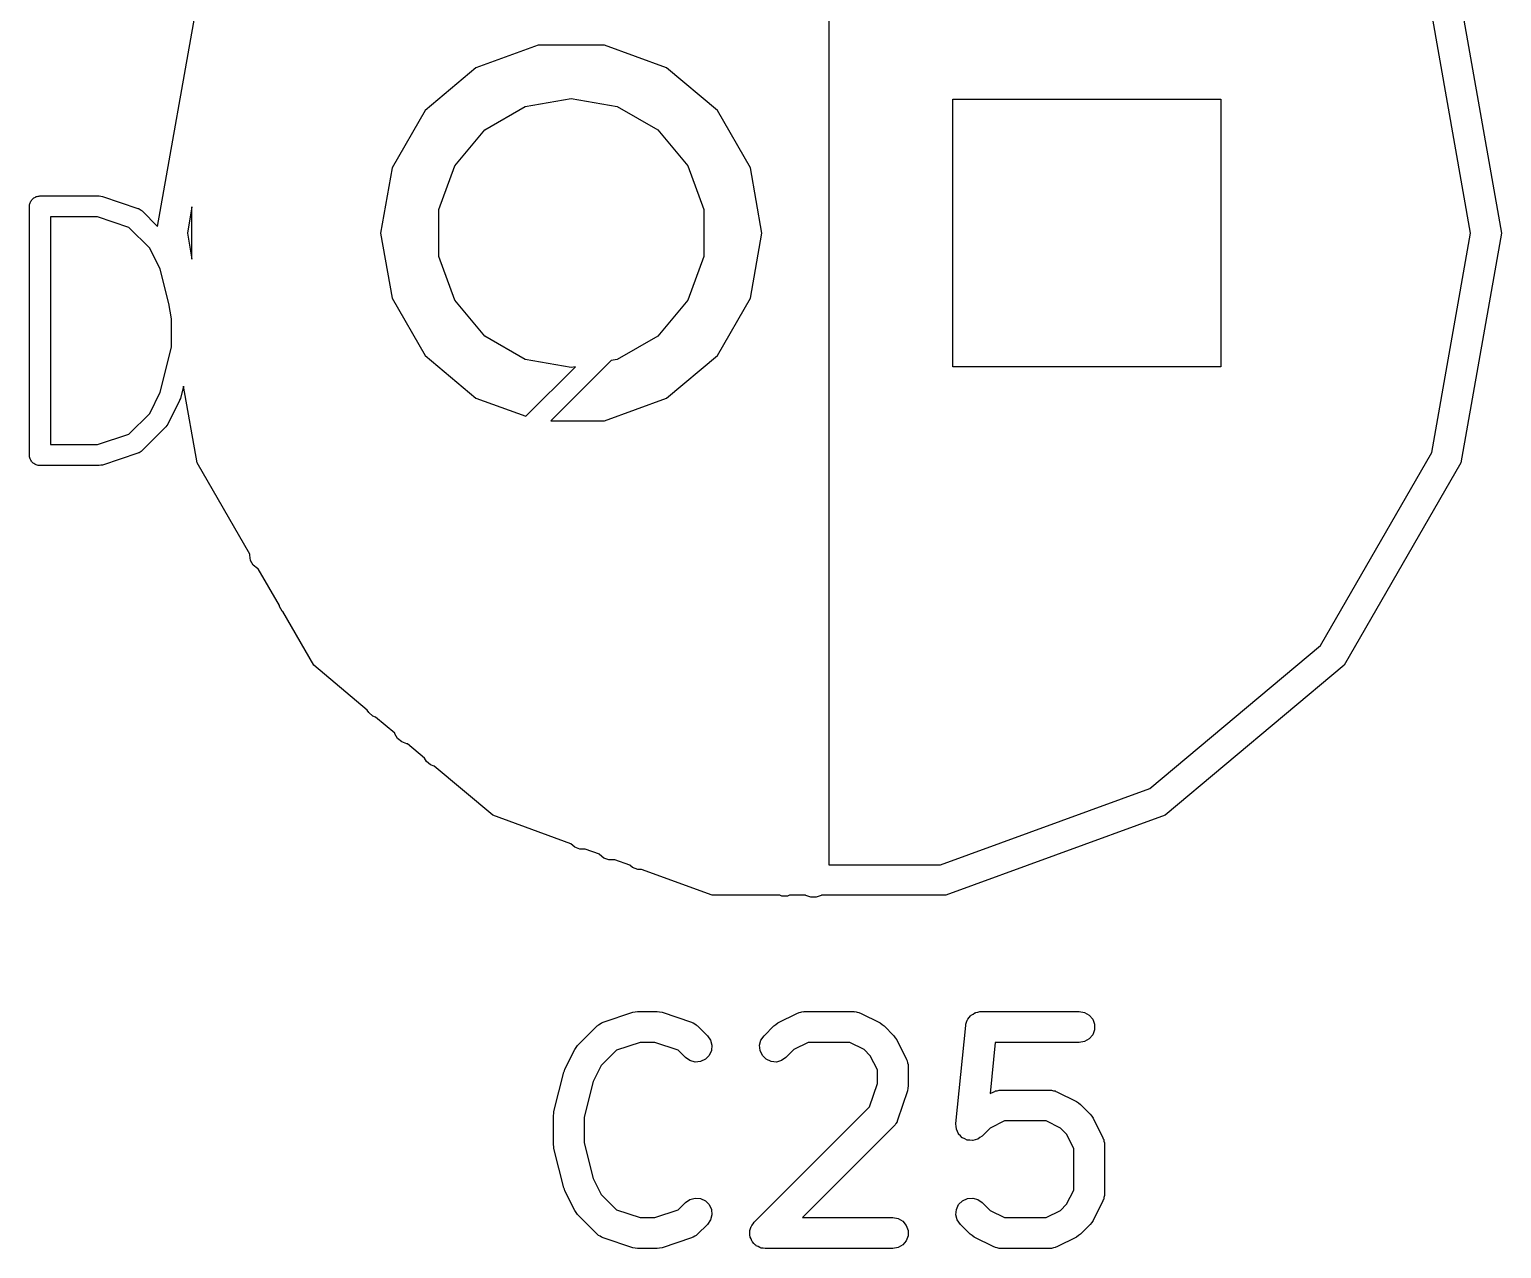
# Model space of a CAD drawing. Extents: x 0 to 76, y -93 to 16.
# Drawn here: x 11.37 to 18.51, y -56.43 to -50.51 of the extents above; entities that cross this region are included whole.
import ezdxf

# ---------------------------------------------------------------- set-up
doc = ezdxf.new("R2010")
doc.units = 0
doc.header["$MEASUREMENT"] = 0
doc.layers.add('BLACK', color=7, linetype='CONTINUOUS')

msp = doc.modelspace()

# ---------------------------------------------------------------- linework, layer by layer
at = {"layer": 'Black'}
for p, q in [((15.25, -48.4348), (15.25, -54.5652)), ((11.9932, -51.4679), (12.1843, -50.3842)), ((18.3157, -50.3842), (18.5125, -51.5)), ((18.3625, -51.5), (18.1748, -50.4355)), ((13.8394, -50.5891), (13.5375, -50.6989)), ((14.1606, -50.5891), (13.8394, -50.5891)), ((14.4625, -50.6989), (14.1606, -50.5891)), ((13.5375, -50.6989), (13.2914, -50.9054)), ((14.7086, -50.9054), (14.4625, -50.6989)), ((13.2914, -50.9054), (13.1308, -51.1836)), ((13.5806, -51.0002), (13.7768, -50.8869)), ((13.7768, -50.8869), (14, -50.8475)), ((14, -50.8475), (14.2232, -50.8869)), ((14.2232, -50.8869), (14.4194, -51.0002)), ((14.8692, -51.1836), (14.7086, -50.9054)), ((15.85, -52.15), (15.85, -50.85)), ((15.85, -50.85), (17.15, -50.85)), ((17.15, -50.85), (17.15, -52.15)), ((13.4349, -51.1738), (13.5806, -51.0002)), ((14.4194, -51.0002), (14.5651, -51.1738)), ((13.1308, -51.1836), (13.075, -51.5)), ((13.3574, -51.3867), (13.4349, -51.1738)), ((14.5651, -51.1738), (14.6426, -51.3867)), ((14.925, -51.5), (14.8692, -51.1836)), ((11.3783, -51.3456), (11.3811, -51.3422)), ((11.3811, -51.3422), (11.3833, -51.3384)), ((11.3833, -51.3384), (11.3868, -51.3355)), ((11.3868, -51.3355), (11.3896, -51.3321)), ((11.3896, -51.3321), (11.3935, -51.3299)), ((11.3935, -51.3299), (11.3969, -51.3271)), ((11.3969, -51.3271), (11.401, -51.3255)), ((11.401, -51.3255), (11.4049, -51.3233)), ((11.4049, -51.3233), (11.4093, -51.3225)), ((11.4093, -51.3225), (11.4134, -51.321)), ((11.4134, -51.321), (11.4179, -51.321)), ((11.4179, -51.321), (11.4223, -51.3202)), ((11.4223, -51.3202), (11.7095, -51.3202)), ((11.7095, -51.3202), (11.7175, -51.3217)), ((11.7175, -51.3217), (11.7256, -51.3229)), ((11.7256, -51.3229), (11.8979, -51.3803)), ((11.3715, -51.371), (11.3722, -51.3667)), ((11.3715, -52.5775), (11.3715, -51.371)), ((11.3722, -51.3622), (11.3738, -51.3581)), ((11.3722, -51.3667), (11.3722, -51.3622)), ((11.3738, -51.3581), (11.3745, -51.3537)), ((11.3745, -51.3537), (11.3767, -51.3498)), ((11.3767, -51.3498), (11.3783, -51.3456)), ((11.8979, -51.3803), (11.9005, -51.3817)), ((11.9005, -51.3817), (11.9033, -51.3825)), ((11.9033, -51.3825), (11.9082, -51.3859)), ((11.9082, -51.3859), (11.9135, -51.3887)), ((11.9135, -51.3887), (11.9154, -51.3909)), ((11.9154, -51.3909), (11.9178, -51.3926)), ((11.9178, -51.3926), (11.9932, -51.4679)), ((12.16, -51.3724), (12.1375, -51.5)), ((12.16, -51.6276), (12.16, -51.3724)), ((13.3574, -51.6133), (13.3574, -51.3867)), ((14.6426, -51.3867), (14.6426, -51.6133)), ((11.4731, -51.4218), (11.4731, -52.5267)), ((11.7013, -51.4218), (11.4731, -51.4218)), ((11.8544, -51.4729), (11.7013, -51.4218)), ((11.955, -51.5735), (11.8544, -51.4729)), ((12.1375, -51.5), (12.16, -51.6276)), ((13.075, -51.5), (13.1308, -51.8164)), ((14.8692, -51.8164), (14.925, -51.5)), ((18.1748, -52.5645), (18.3625, -51.5)), ((18.5125, -51.5), (18.3157, -52.6158)), ((12.0063, -51.676), (11.955, -51.5735)), ((13.4349, -51.8262), (13.3574, -51.6133)), ((14.6426, -51.6133), (14.5651, -51.8262)), ((12.0478, -51.8421), (12.0063, -51.676)), ((12.0609, -51.9162), (12.0478, -51.8421)), ((13.1308, -51.8164), (13.2914, -52.0946)), ((13.5806, -51.9998), (13.4349, -51.8262)), ((14.5651, -51.8262), (14.4194, -51.9998)), ((14.7086, -52.0946), (14.8692, -51.8164)), ((12.0609, -52.0542), (12.0609, -51.9162)), ((12.0063, -52.2726), (12.0609, -52.0542)), ((13.7768, -52.1131), (13.5806, -51.9998)), ((14.4194, -51.9998), (14.2232, -52.1131)), ((13.2914, -52.0946), (13.5375, -52.3011)), ((14, -52.1525), (13.7768, -52.1131)), ((14.194, -52.1183), (13.9013, -52.4109)), ((14.2232, -52.1131), (14.194, -52.1183)), ((14.4625, -52.3011), (14.7086, -52.0946)), ((13.7795, -52.3891), (14.0196, -52.149)), ((14.0196, -52.149), (14, -52.1525)), ((17.15, -52.15), (15.85, -52.15)), ((12.1185, -52.2428), (12.1035, -52.3026)), ((12.1843, -52.6158), (12.1185, -52.2428)), ((11.955, -52.3751), (12.0063, -52.2726)), ((12.0997, -52.313), (12.0422, -52.4279)), ((12.1013, -52.3077), (12.0997, -52.313)), ((12.1035, -52.3026), (12.1013, -52.3077)), ((13.5375, -52.3011), (13.7795, -52.3891)), ((14.1606, -52.4109), (14.4625, -52.3011)), ((11.8544, -52.4757), (11.955, -52.3751)), ((13.9013, -52.4109), (14.1606, -52.4109)), ((11.7013, -52.5267), (11.8544, -52.4757)), ((12.0327, -52.4411), (11.9178, -52.556)), ((12.0374, -52.4344), (12.0327, -52.4411)), ((12.0422, -52.4279), (12.0374, -52.4344)), ((11.4731, -52.5267), (11.7013, -52.5267)), ((11.9154, -52.5577), (11.9135, -52.5599)), ((11.9178, -52.556), (11.9154, -52.5577)), ((11.3722, -52.5819), (11.3715, -52.5775)), ((11.3722, -52.5864), (11.3722, -52.5819)), ((11.3738, -52.5905), (11.3722, -52.5864)), ((11.3745, -52.5949), (11.3738, -52.5905)), ((11.3767, -52.5988), (11.3745, -52.5949)), ((11.3783, -52.6029), (11.3767, -52.5988)), ((11.3811, -52.6064), (11.3783, -52.6029)), ((11.3833, -52.6102), (11.3811, -52.6064)), ((11.3868, -52.6131), (11.3833, -52.6102)), ((11.3896, -52.6165), (11.3868, -52.6131)), ((11.3935, -52.6187), (11.3896, -52.6165)), ((11.3969, -52.6215), (11.3935, -52.6187)), ((11.401, -52.6231), (11.3969, -52.6215)), ((11.4049, -52.6253), (11.401, -52.6231)), ((11.4093, -52.6261), (11.4049, -52.6253)), ((11.4134, -52.6276), (11.4093, -52.6261)), ((11.4179, -52.6276), (11.4134, -52.6276)), ((11.4223, -52.6283), (11.4179, -52.6276)), ((11.7095, -52.6283), (11.4223, -52.6283)), ((11.7175, -52.6269), (11.7095, -52.6283)), ((11.7256, -52.6257), (11.7175, -52.6269)), ((11.8979, -52.5683), (11.7256, -52.6257)), ((11.9005, -52.5669), (11.8979, -52.5683)), ((11.9033, -52.5661), (11.9005, -52.5669)), ((11.9082, -52.5627), (11.9033, -52.5661)), ((11.9135, -52.5599), (11.9082, -52.5627)), ((12.44, -53.0588), (12.1843, -52.6158)), ((17.6343, -53.5007), (18.1748, -52.5645)), ((18.3157, -52.6158), (17.7492, -53.5971)), ((12.44, -53.063), (12.44, -53.0588)), ((12.4445, -53.0887), (12.44, -53.063)), ((12.4575, -53.1112), (12.4445, -53.0887)), ((12.4775, -53.128), (12.4575, -53.1112)), ((12.4806, -53.1291), (12.4775, -53.128)), ((12.5839, -53.308), (12.4806, -53.1291)), ((12.5845, -53.3117), (12.5839, -53.308)), ((12.5975, -53.3342), (12.5845, -53.3117)), ((12.6004, -53.3366), (12.5975, -53.3342)), ((12.7508, -53.5971), (12.6004, -53.3366)), ((16.8062, -54.1955), (17.6343, -53.5007)), ((13.0105, -53.815), (12.7508, -53.5971)), ((17.7492, -53.5971), (16.8812, -54.3254)), ((13.0175, -53.8272), (13.0105, -53.815)), ((13.0375, -53.844), (13.0175, -53.8272)), ((13.0507, -53.8488), (13.0375, -53.844)), ((13.1441, -53.9271), (13.0507, -53.8488)), ((13.1445, -53.9297), (13.1441, -53.9271)), ((13.1575, -53.9522), (13.1445, -53.9297)), ((13.1775, -53.969), (13.1575, -53.9522)), ((13.202, -53.9779), (13.1775, -53.969)), ((13.2046, -53.9779), (13.202, -53.9779)), ((13.2882, -54.0481), (13.2046, -53.9779)), ((13.2975, -54.0642), (13.2882, -54.0481)), ((13.3175, -54.081), (13.2975, -54.0642)), ((13.335, -54.0873), (13.3175, -54.081)), ((13.6187, -54.3254), (13.335, -54.0873)), ((15.7905, -54.5652), (16.8062, -54.1955)), ((13.9977, -54.4633), (13.6187, -54.3254)), ((16.8812, -54.3254), (15.8165, -54.7129)), ((14.0175, -54.48), (13.9977, -54.4633)), ((14.042, -54.4889), (14.0175, -54.48)), ((14.0678, -54.4889), (14.042, -54.4889)), ((14.1361, -54.5137), (14.0678, -54.4889)), ((14.1375, -54.5162), (14.1361, -54.5137)), ((14.1575, -54.533), (14.1375, -54.5162)), ((14.182, -54.5419), (14.1575, -54.533)), ((14.208, -54.5419), (14.182, -54.5419)), ((14.2107, -54.5409), (14.208, -54.5419)), ((14.2838, -54.5675), (14.2107, -54.5409)), ((14.2975, -54.579), (14.2838, -54.5675)), ((14.322, -54.5879), (14.2975, -54.579)), ((14.3398, -54.5879), (14.322, -54.5879)), ((14.6835, -54.7129), (14.3398, -54.5879)), ((15.25, -54.5652), (15.7905, -54.5652)), ((15.0112, -54.7129), (14.6835, -54.7129)), ((15.022, -54.7169), (15.0112, -54.7129)), ((15.048, -54.7169), (15.022, -54.7169)), ((15.0588, -54.7129), (15.048, -54.7169)), ((15.1363, -54.7129), (15.0588, -54.7129)), ((15.1375, -54.714), (15.1363, -54.7129)), ((15.162, -54.7229), (15.1375, -54.714)), ((15.188, -54.7229), (15.162, -54.7229)), ((15.2125, -54.714), (15.188, -54.7229)), ((15.2137, -54.7129), (15.2125, -54.714)), ((15.8165, -54.7129), (15.2137, -54.7129)), ((14.1291, -55.3445), (14.1319, -55.3413)), ((14.1319, -55.3413), (14.1397, -55.3371)), ((14.1397, -55.3371), (14.1469, -55.332)), ((14.1469, -55.332), (14.1511, -55.3309)), ((14.1511, -55.3309), (14.1549, -55.3288)), ((14.1549, -55.3288), (14.2977, -55.2812)), ((14.2977, -55.2812), (14.3096, -55.2795)), ((14.3096, -55.2795), (14.3214, -55.2774)), ((14.3214, -55.2774), (14.4167, -55.2774)), ((14.4167, -55.2774), (14.4285, -55.2795)), ((14.4285, -55.2795), (14.4404, -55.2812)), ((14.4404, -55.2812), (14.5832, -55.3288)), ((14.5832, -55.3288), (14.587, -55.3309)), ((14.587, -55.3309), (14.5912, -55.332)), ((14.5912, -55.332), (14.5984, -55.3371)), ((14.5984, -55.3371), (14.6061, -55.3413)), ((14.6061, -55.3413), (14.609, -55.3445)), ((14.9827, -55.347), (14.9925, -55.3401)), ((14.9925, -55.3401), (15.0022, -55.3329)), ((15.0022, -55.3329), (15.0974, -55.2853)), ((15.0974, -55.2853), (15.1016, -55.2841)), ((15.1016, -55.2841), (15.1053, -55.2819)), ((15.1053, -55.2819), (15.114, -55.2804)), ((15.114, -55.2804), (15.1224, -55.2779)), ((15.1224, -55.2779), (15.1267, -55.2781)), ((15.1267, -55.2781), (15.131, -55.2774)), ((15.131, -55.2774), (15.369, -55.2774)), ((15.369, -55.2774), (15.3733, -55.2781)), ((15.3733, -55.2781), (15.3776, -55.2779)), ((15.3776, -55.2779), (15.386, -55.2804)), ((15.386, -55.2804), (15.3947, -55.2819)), ((15.3947, -55.2819), (15.3984, -55.2841)), ((15.3984, -55.2841), (15.4026, -55.2853)), ((15.4026, -55.2853), (15.4978, -55.3329)), ((15.4978, -55.3329), (15.5075, -55.3401)), ((15.5075, -55.3401), (15.5173, -55.347)), ((15.9135, -55.3449), (15.9142, -55.3422)), ((15.9142, -55.3394), (15.9177, -55.3297)), ((15.9142, -55.3422), (15.9142, -55.3394)), ((15.9177, -55.3297), (15.9205, -55.3198)), ((15.9205, -55.3198), (15.9222, -55.3175)), ((15.9222, -55.3175), (15.9231, -55.3149)), ((15.9231, -55.3149), (15.9297, -55.307)), ((15.9297, -55.307), (15.9357, -55.2987)), ((15.9357, -55.2987), (15.9381, -55.2971)), ((15.9381, -55.2971), (15.9399, -55.2949)), ((15.9399, -55.2949), (15.9488, -55.2898)), ((15.9488, -55.2898), (15.9572, -55.284)), ((15.9572, -55.284), (15.96, -55.2833)), ((15.96, -55.2833), (15.9624, -55.2819)), ((15.9624, -55.2819), (15.9725, -55.2801)), ((15.9725, -55.2801), (15.9825, -55.2776)), ((15.9825, -55.2776), (15.9853, -55.2779)), ((15.9853, -55.2779), (15.9881, -55.2774)), ((15.9881, -55.2774), (16.4643, -55.2774)), ((16.4643, -55.2774), (16.4899, -55.2819)), ((16.4899, -55.2819), (16.5125, -55.2949)), ((16.5125, -55.2949), (16.5292, -55.3149)), ((16.5292, -55.3149), (16.5381, -55.3394)), ((16.5381, -55.3394), (16.5381, -55.3654)), ((14.0303, -55.4422), (14.1255, -55.347)), ((14.1255, -55.347), (14.1291, -55.3445)), ((14.609, -55.3445), (14.6126, -55.347)), ((14.6126, -55.347), (14.6602, -55.3946)), ((14.6602, -55.3946), (14.6751, -55.4159)), ((14.9201, -55.4159), (14.9351, -55.3946)), ((14.9351, -55.3946), (14.9827, -55.347)), ((15.5173, -55.347), (15.5649, -55.3946)), ((15.5649, -55.3946), (15.5718, -55.4044)), ((15.5718, -55.4044), (15.579, -55.4141)), ((15.579, -55.4141), (15.6266, -55.5093)), ((15.8658, -55.8211), (15.9135, -55.3449)), ((16.5125, -55.4098), (16.4899, -55.4229)), ((16.5292, -55.3899), (16.5125, -55.4098)), ((16.5381, -55.3654), (16.5292, -55.3899)), ((13.9686, -55.5569), (14.0163, -55.4617)), ((14.0163, -55.4617), (14.0234, -55.452)), ((14.0234, -55.452), (14.0303, -55.4422)), ((14.2191, -55.4656), (14.145, -55.5397)), ((14.3336, -55.4274), (14.2191, -55.4656)), ((14.4045, -55.4274), (14.3336, -55.4274)), ((14.519, -55.4656), (14.4045, -55.4274)), ((14.5541, -55.5007), (14.519, -55.4656)), ((14.6796, -55.467), (14.6686, -55.4906)), ((14.6751, -55.4159), (14.6819, -55.4411)), ((14.6819, -55.4411), (14.6796, -55.467)), ((14.9134, -55.4411), (14.9201, -55.4159)), ((14.9156, -55.467), (14.9134, -55.4411)), ((14.9267, -55.4906), (14.9156, -55.467)), ((15.0801, -55.4616), (15.0411, -55.5007)), ((15.1487, -55.4274), (15.0801, -55.4616)), ((15.3513, -55.4274), (15.1487, -55.4274)), ((15.4199, -55.4616), (15.3513, -55.4274)), ((15.4503, -55.492), (15.4199, -55.4616)), ((16.056, -55.4274), (16.0312, -55.6756)), ((16.4643, -55.4274), (16.056, -55.4274)), ((16.4899, -55.4229), (16.4643, -55.4274)), ((13.9663, -55.5648), (13.9686, -55.5569)), ((14.145, -55.5397), (14.1065, -55.6167)), ((14.5754, -55.5156), (14.5541, -55.5007)), ((14.6006, -55.5223), (14.5754, -55.5156)), ((14.6266, -55.5201), (14.6006, -55.5223)), ((14.6502, -55.5091), (14.6266, -55.5201)), ((14.6686, -55.4906), (14.6502, -55.5091)), ((14.9451, -55.5091), (14.9267, -55.4906)), ((14.9687, -55.5201), (14.9451, -55.5091)), ((14.9946, -55.5223), (14.9687, -55.5201)), ((15.0198, -55.5156), (14.9946, -55.5223)), ((15.0411, -55.5007), (15.0198, -55.5156)), ((15.4845, -55.5606), (15.4503, -55.492)), ((15.6266, -55.5093), (15.6278, -55.5135)), ((15.6278, -55.5135), (15.63, -55.5172)), ((15.63, -55.5172), (15.6315, -55.5259)), ((15.6315, -55.5259), (15.634, -55.5343)), ((15.634, -55.5343), (15.6338, -55.5386)), ((15.6338, -55.5386), (15.6345, -55.5429)), ((15.6345, -55.5429), (15.6345, -55.6381)), ((13.9153, -55.7628), (13.963, -55.5723)), ((13.963, -55.5723), (13.9663, -55.5648)), ((14.1065, -55.6167), (14.0631, -55.7902)), ((15.4464, -55.7404), (15.4845, -55.6259)), ((15.4845, -55.6259), (15.4845, -55.5606)), ((15.6307, -55.6618), (15.5831, -55.8047)), ((15.6324, -55.6499), (15.6307, -55.6618)), ((15.6345, -55.6381), (15.6324, -55.6499)), ((16.0312, -55.6756), (16.0498, -55.6663)), ((16.0498, -55.6663), (16.0539, -55.665)), ((16.0539, -55.665), (16.0577, -55.6629)), ((16.0577, -55.6629), (16.0663, -55.6613)), ((16.0663, -55.6613), (16.0748, -55.6588)), ((16.0748, -55.6588), (16.0791, -55.6591)), ((16.0791, -55.6591), (16.0833, -55.6583)), ((16.0833, -55.6583), (16.3214, -55.6583)), ((16.3214, -55.6583), (16.3257, -55.6591)), ((16.3257, -55.6591), (16.33, -55.6588)), ((16.33, -55.6588), (16.3384, -55.6613)), ((16.3384, -55.6613), (16.3471, -55.6629)), ((16.3471, -55.6629), (16.3508, -55.665)), ((16.3508, -55.665), (16.355, -55.6663)), ((16.355, -55.6663), (16.4502, -55.7139)), ((13.9147, -55.7719), (13.9153, -55.7628)), ((14.8874, -56.2993), (15.4464, -55.7404)), ((16.4502, -55.7139), (16.4599, -55.721)), ((16.4599, -55.721), (16.4697, -55.7279)), ((16.4697, -55.7279), (16.5173, -55.7755)), ((13.9131, -55.781), (13.9147, -55.7719)), ((13.9131, -55.9238), (13.9131, -55.781)), ((14.0631, -55.7902), (14.0631, -55.9146)), ((15.5649, -55.834), (15.1215, -56.2774)), ((15.5674, -55.8304), (15.5649, -55.834)), ((15.5707, -55.8276), (15.5674, -55.8304)), ((15.5748, -55.8199), (15.5707, -55.8276)), ((15.5799, -55.8126), (15.5748, -55.8199)), ((15.581, -55.8085), (15.5799, -55.8126)), ((15.5831, -55.8047), (15.581, -55.8085)), ((15.8659, -55.8216), (15.8658, -55.8211)), ((15.8658, -55.822), (15.8659, -55.8216)), ((15.8669, -55.8345), (15.8658, -55.822)), ((15.8678, -55.8471), (15.8669, -55.8345)), ((16.0325, -55.8426), (15.9935, -55.8816)), ((16.101, -55.8083), (16.0325, -55.8426)), ((16.3037, -55.8083), (16.101, -55.8083)), ((16.3722, -55.8426), (16.3037, -55.8083)), ((16.4026, -55.873), (16.3722, -55.8426)), ((16.5173, -55.7755), (16.5242, -55.7854)), ((16.5242, -55.7854), (16.5314, -55.795)), ((16.5314, -55.795), (16.579, -55.8903)), ((15.868, -55.8475), (15.8678, -55.8471)), ((15.868, -55.848), (15.868, -55.8475)), ((15.8733, -55.8594), (15.868, -55.848)), ((15.8785, -55.8708), (15.8733, -55.8594)), ((15.8788, -55.8712), (15.8785, -55.8708)), ((15.879, -55.8716), (15.8788, -55.8712)), ((15.8879, -55.8805), (15.879, -55.8716)), ((15.8967, -55.8895), (15.8879, -55.8805)), ((15.8971, -55.8897), (15.8967, -55.8895)), ((15.8975, -55.89), (15.8971, -55.8897)), ((15.9088, -55.8953), (15.8975, -55.89)), ((15.9202, -55.9008), (15.9088, -55.8953)), ((15.9206, -55.9008), (15.9202, -55.9008)), ((15.9211, -55.901), (15.9206, -55.9008)), ((15.9335, -55.9021), (15.9211, -55.901)), ((15.9461, -55.9034), (15.9335, -55.9021)), ((15.9465, -55.9032), (15.9461, -55.9034)), ((15.947, -55.9033), (15.9465, -55.9032)), ((15.9591, -55.9), (15.947, -55.9033)), ((15.9713, -55.8969), (15.9591, -55.9)), ((15.9717, -55.8967), (15.9713, -55.8969)), ((15.9722, -55.8965), (15.9717, -55.8967)), ((15.9824, -55.8893), (15.9722, -55.8965)), ((15.9928, -55.8823), (15.9824, -55.8893)), ((15.9931, -55.8819), (15.9928, -55.8823)), ((15.9935, -55.8816), (15.9931, -55.8819)), ((16.4369, -55.9415), (16.4026, -55.873)), ((16.579, -55.8903), (16.5802, -55.8944)), ((16.5802, -55.8944), (16.5824, -55.8982)), ((16.5824, -55.8982), (16.5839, -55.9068)), ((16.5839, -55.9068), (16.5864, -55.9152)), ((13.9147, -55.9328), (13.9131, -55.9238)), ((13.9153, -55.942), (13.9147, -55.9328)), ((13.963, -56.1325), (13.9153, -55.942)), ((14.0631, -55.9146), (14.1065, -56.0881)), ((16.4369, -56.1442), (16.4369, -55.9415)), ((16.5864, -55.9152), (16.5862, -55.9196)), ((16.5862, -55.9196), (16.5869, -55.9238)), ((16.5869, -55.9238), (16.5869, -56.1619)), ((14.1065, -56.0881), (14.145, -56.1651)), ((13.9663, -56.14), (13.963, -56.1325)), ((13.9686, -56.1478), (13.9663, -56.14)), ((14.0163, -56.2431), (13.9686, -56.1478)), ((14.145, -56.1651), (14.2191, -56.2392)), ((14.5541, -56.2041), (14.5754, -56.1892)), ((14.5754, -56.1892), (14.6006, -56.1824)), ((14.6006, -56.1824), (14.6266, -56.1847)), ((14.6266, -56.1847), (14.6502, -56.1957)), ((14.6502, -56.1957), (14.6686, -56.2141)), ((15.879, -56.2141), (15.8975, -56.1957)), ((15.8975, -56.1957), (15.9211, -56.1847)), ((15.9211, -56.1847), (15.947, -56.1824)), ((15.947, -56.1824), (15.9722, -56.1892)), ((15.9722, -56.1892), (15.9935, -56.2041)), ((16.4026, -56.2127), (16.4369, -56.1442)), ((16.579, -56.1954), (16.5314, -56.2907)), ((16.5802, -56.1913), (16.579, -56.1954)), ((16.5824, -56.1876), (16.5802, -56.1913)), ((16.5839, -56.1789), (16.5824, -56.1876)), ((16.5864, -56.1705), (16.5839, -56.1789)), ((16.5869, -56.1619), (16.5862, -56.1662)), ((16.5862, -56.1662), (16.5864, -56.1705)), ((14.0234, -56.2527), (14.0163, -56.2431)), ((14.0303, -56.2626), (14.0234, -56.2527)), ((14.1255, -56.3578), (14.0303, -56.2626)), ((14.2191, -56.2392), (14.3336, -56.2774)), ((14.4045, -56.2774), (14.519, -56.2392)), ((14.519, -56.2392), (14.5541, -56.2041)), ((14.6686, -56.2141), (14.6796, -56.2377)), ((14.6819, -56.2637), (14.6751, -56.2888)), ((14.6796, -56.2377), (14.6819, -56.2637)), ((15.8658, -56.2637), (15.868, -56.2377)), ((15.8725, -56.2888), (15.8658, -56.2637)), ((15.868, -56.2377), (15.879, -56.2141)), ((15.9935, -56.2041), (16.0325, -56.2431)), ((16.0325, -56.2431), (16.101, -56.2774)), ((16.3037, -56.2774), (16.3722, -56.2431)), ((16.3722, -56.2431), (16.4026, -56.2127)), ((14.3336, -56.2774), (14.4045, -56.2774)), ((14.6602, -56.3102), (14.6126, -56.3578)), ((14.6751, -56.2888), (14.6602, -56.3102)), ((14.8666, -56.3394), (14.87, -56.3301)), ((14.8666, -56.3427), (14.8666, -56.3394)), ((14.87, -56.3301), (14.8725, -56.3207)), ((14.8725, -56.3207), (14.8744, -56.318)), ((14.8744, -56.318), (14.8755, -56.3149)), ((14.8755, -56.3149), (14.8818, -56.3074)), ((14.8818, -56.3074), (14.8874, -56.2993)), ((15.1215, -56.2774), (15.5595, -56.2774)), ((15.5595, -56.2774), (15.5852, -56.2819)), ((15.5852, -56.2819), (15.6077, -56.2949)), ((15.6077, -56.2949), (15.6245, -56.3149)), ((15.6245, -56.3149), (15.6334, -56.3394)), ((15.6334, -56.3394), (15.6334, -56.3654)), ((15.8874, -56.3102), (15.8725, -56.2888)), ((15.9351, -56.3578), (15.8874, -56.3102)), ((16.101, -56.2774), (16.3037, -56.2774)), ((16.5173, -56.3102), (16.4697, -56.3578)), ((16.5242, -56.3003), (16.5173, -56.3102)), ((16.5314, -56.2907), (16.5242, -56.3003)), ((14.1291, -56.3603), (14.1255, -56.3578)), ((14.1319, -56.3635), (14.1291, -56.3603)), ((14.1397, -56.3677), (14.1319, -56.3635)), ((14.1469, -56.3727), (14.1397, -56.3677)), ((14.1511, -56.3739), (14.1469, -56.3727)), ((14.1549, -56.3759), (14.1511, -56.3739)), ((14.2977, -56.4235), (14.1549, -56.3759)), ((14.5832, -56.3759), (14.4404, -56.4235)), ((14.587, -56.3739), (14.5832, -56.3759)), ((14.5912, -56.3727), (14.587, -56.3739)), ((14.5984, -56.3677), (14.5912, -56.3727)), ((14.6061, -56.3635), (14.5984, -56.3677)), ((14.609, -56.3603), (14.6061, -56.3635)), ((14.6126, -56.3578), (14.609, -56.3603)), ((14.8658, -56.3458), (14.8666, -56.3427)), ((14.8666, -56.3556), (14.8658, -56.3458)), ((14.8666, -56.3654), (14.8666, -56.3556)), ((14.8677, -56.3685), (14.8666, -56.3654)), ((14.868, -56.3718), (14.8677, -56.3685)), ((14.8722, -56.3807), (14.868, -56.3718)), ((14.8755, -56.3899), (14.8722, -56.3807)), ((14.8776, -56.3924), (14.8755, -56.3899)), ((14.879, -56.3954), (14.8776, -56.3924)), ((14.886, -56.4023), (14.879, -56.3954)), ((14.8923, -56.4098), (14.886, -56.4023)), ((14.8951, -56.4115), (14.8923, -56.4098)), ((14.8975, -56.4138), (14.8951, -56.4115)), ((14.9063, -56.418), (14.8975, -56.4138)), ((15.6077, -56.4098), (15.5852, -56.4229)), ((15.6245, -56.3899), (15.6077, -56.4098)), ((15.6334, -56.3654), (15.6245, -56.3899)), ((15.9449, -56.3647), (15.9351, -56.3578)), ((15.9546, -56.3718), (15.9449, -56.3647)), ((16.0498, -56.4195), (15.9546, -56.3718)), ((16.4502, -56.3718), (16.355, -56.4195)), ((16.4599, -56.3647), (16.4502, -56.3718)), ((16.4697, -56.3578), (16.4599, -56.3647)), ((14.3096, -56.4253), (14.2977, -56.4235)), ((14.3214, -56.4274), (14.3096, -56.4253)), ((14.4167, -56.4274), (14.3214, -56.4274)), ((14.4285, -56.4253), (14.4167, -56.4274)), ((14.4404, -56.4235), (14.4285, -56.4253)), ((14.9148, -56.4229), (14.9063, -56.418)), ((14.9181, -56.4234), (14.9148, -56.4229)), ((14.9211, -56.4248), (14.9181, -56.4234)), ((14.9308, -56.4257), (14.9211, -56.4248)), ((14.9405, -56.4274), (14.9308, -56.4257)), ((15.5595, -56.4274), (14.9405, -56.4274)), ((15.5852, -56.4229), (15.5595, -56.4274)), ((16.0539, -56.4207), (16.0498, -56.4195)), ((16.0577, -56.4229), (16.0539, -56.4207)), ((16.0663, -56.4244), (16.0577, -56.4229)), ((16.0748, -56.4269), (16.0663, -56.4244)), ((16.0791, -56.4266), (16.0748, -56.4269)), ((16.0833, -56.4274), (16.0791, -56.4266)), ((16.3214, -56.4274), (16.0833, -56.4274)), ((16.3257, -56.4266), (16.3214, -56.4274)), ((16.33, -56.4269), (16.3257, -56.4266)), ((16.3384, -56.4244), (16.33, -56.4269)), ((16.3471, -56.4229), (16.3384, -56.4244)), ((16.3508, -56.4207), (16.3471, -56.4229)), ((16.355, -56.4195), (16.3508, -56.4207))]:
    msp.add_line(p, q, dxfattribs=at)

doc.saveas('drawing.dxf')
